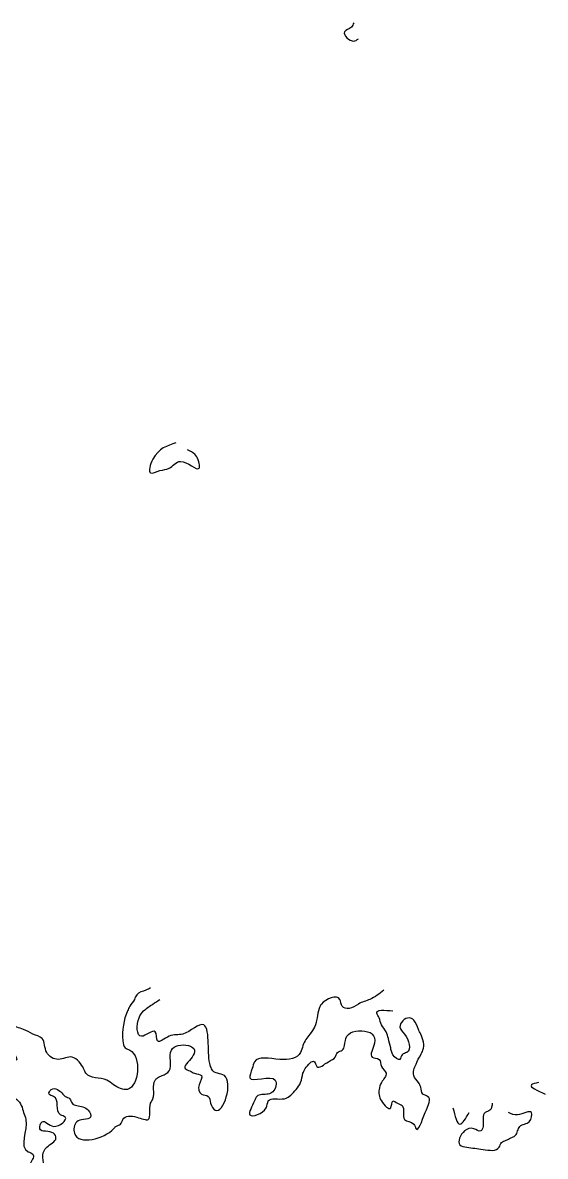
# Model space of a CAD drawing. Header units: metres. Extents: x 0 to 100, y 0 to 141.
# Drawn here: x 75.44 to 81.1, y 69.23 to 81.5 of the extents above; entities that cross this region are included whole.
import ezdxf

# ---------------------------------------------------------------- set-up
doc = ezdxf.new("R2010")
doc.units = ezdxf.units.M

msp = doc.modelspace()

# ---------------------------------------------------------------- linework, layer by layer
for points in [[(79.025, 81.5), (79, 81.45), (78.925, 81.4), (79.025, 81.3), (79.075, 81.325)], [(77.1, 76.95), (76.85, 76.775), (76.825, 76.625), (76.925, 76.65), (77.025, 76.675), (77.15, 76.75), (77.35, 76.675), (77.325, 76.8), (77.225, 76.875)], [(76.825, 71.05), (76.775, 71.025), (76.675, 70.975), (76.65, 70.925), (76.6, 70.85), (76.575, 70.8), (76.525, 70.475), (76.55, 70.4), (76.6, 70.375), (76.575, 69.95), (76.425, 70), (76.35, 70.05), (76.125, 70.125), (76.1, 70.175), (76.05, 70.25), (75.975, 70.3), (75.825, 70.275), (75.7, 70.35), (75.65, 70.5), (75.55, 70.55), (75.45, 70.6), (75.375, 70.625), (75.2, 70.675), (75.15, 70.65), (75.175, 70.55), (75.25, 70.525), (75.275, 70.35), (75.35, 70.325), (75.375, 70.275), (75.275, 70.25), (75.15, 70.225), (75.125, 70.275), (75.025, 70.3), (74.925, 70.275), (74.9, 70.225), (74.85, 70.2), (74.825, 70.1), (74.75, 69.875), (74.8, 69.85), (74.775, 69.75), (74.75, 69.7), (74.725, 69.65), (74.7, 69.6), (74.65, 69.525), (74.575, 69.55), (74.55, 69.6), (74.525, 69.625), (74.5, 69.675), (74.4, 69.875), (74.325, 69.9), (74.225, 69.925), (73.775, 70.05), (73.75, 70.1), (73.675, 70.125), (73.625, 70.15), (73.375, 70.125), (73.3, 70.1), (73.2, 70.05), (73.15, 69.975), (73.125, 69.95), (73.1, 69.825), (73.075, 69.45), (73.025, 69.425), (72.95, 69.4), (72.9, 69.375), (72.875, 69.325), (72.8, 69.35), (72.75, 69.375), (72.7, 69.425), (72.65, 69.45), (72.6, 69.475), (72.425, 69.5), (72.4, 69.45), (72.3, 69.425), (72.175, 69.375), (72.05, 69.275), (72.025, 69.225), (72, 69.175), (71.825, 69.025), (71.775, 69), (71.675, 68.875), (71.6, 68.9), (71.55, 68.95), (71.5, 68.975), (71.475, 69.125), (71.35, 69.2), (71.275, 69.25), (71.225, 69.275), (71.075, 69.325), (70.975, 69.3), (70.85, 69.275), (70.725, 69.175), (70.7, 69.025), (70.65, 68.95), (70.675, 68.8), (70.65, 68.675), (70.6, 68.65), (70.575, 68.55), (70.525, 68.275), (70.45, 68.25), (70.375, 68.2), (70.3, 68.15), (70.25, 68.075), (70.375, 67.975), (70.5, 68.125), (70.55, 68.15), (70.6, 68.175), (70.75, 68.275), (70.775, 68.675), (70.8, 68.75), (70.875, 68.775), (70.9, 68.85), (70.975, 68.9), (70.95, 69.025), (70.925, 69.075), (70.95, 69.175), (71.075, 69.15), (71.2, 69.1), (71.275, 69.05), (71.325, 69.025), (71.375, 69), (71.4, 68.95), (71.425, 68.825), (71.475, 68.8), (71.55, 68.775), (71.575, 68.725), (71.625, 68.7), (71.725, 68.75), (71.8, 68.8), (71.85, 68.825), (72, 68.85), (72.075, 69.025), (72.1, 69.075), (72.15, 69.15), (72.2, 69.15), (72.425, 69.125), (72.475, 69.15), (72.75, 69.125), (72.775, 69.05), (72.8, 68.975), (73.05, 68.925), (73.175, 68.9), (73.275, 68.95), (73.3, 69), (73.275, 69.125), (73.3, 69.2), (73.325, 69.325), (73.25, 69.35), (73.275, 69.45), (73.35, 69.425), (73.45, 69.4), (73.35, 69.5), (73.325, 69.55), (73.25, 69.575), (73.225, 69.6), (73.2, 69.8), (73.225, 69.85), (73.4, 70), (73.575, 70.025), (73.65, 70), (73.675, 69.925), (73.75, 69.875), (73.725, 69.8), (73.6, 69.75), (73.55, 69.675), (73.5, 69.55), (73.65, 69.6), (73.825, 69.65), (73.925, 69.625), (74.075, 69.65), (74.15, 69.625), (74.2, 69.6), (74.225, 69.5), (74.325, 69.325), (74.35, 69.2), (74.375, 69.15), (74.5, 69.125), (74.525, 69.2), (74.625, 69.175), (74.65, 69.15), (74.675, 69.1), (74.7, 69.05), (74.775, 69), (74.825, 68.925), (74.9, 68.9), (74.925, 68.825), (75.025, 68.8), (75.05, 68.85), (75.075, 68.975), (75.225, 69), (75.2, 69.125), (75.175, 69.175), (75.125, 69.2), (75.1, 69.275), (75.05, 69.3), (75, 69.325), (74.95, 69.35), (74.9, 69.425), (74.85, 69.475), (74.85, 69.525), (74.925, 69.625), (74.975, 69.625), (75.125, 69.65), (75.175, 69.675), (75.225, 69.85), (75.3, 69.875), (75.425, 69.775), (75.45, 69.7), (75.475, 69.625), (75.5, 69.275), (75.55, 69.25), (75.525, 69.15), (75.5, 69.05), (75.6, 69), (75.7, 68.975), (75.675, 69.125), (75.7, 69.325), (75.8, 69.425), (75.775, 69.475), (75.625, 69.525), (75.65, 69.6), (75.775, 69.55), (75.9, 69.65), (75.85, 69.675), (75.775, 69.875), (75.725, 69.9), (75.75, 69.95), (75.875, 69.9), (75.9, 69.875), (75.95, 69.85), (75.975, 69.8), (76.025, 69.775), (76.15, 69.725), (76.175, 69.65), (76.1, 69.625), (76.025, 69.6), (76, 69.475), (76.425, 69.525), (76.45, 69.55), (76.5, 69.575), (76.525, 69.625), (76.675, 69.65), (76.8, 69.625), (76.825, 69.8), (76.85, 69.85), (76.875, 70.05), (76.9, 70.075), (76.95, 70.1), (77.025, 70.15), (77.05, 70.375), (77.125, 70.425), (77.3, 70.375), (77.275, 70.3), (77.2, 70.175), (77.25, 70.15), (77.3, 70.125), (77.375, 70.1), (77.35, 70), (77.375, 69.9), (77.45, 69.875), (77.475, 69.8), (77.525, 69.725), (77.625, 70.1), (77.55, 70.125), (77.5, 70.15), (77.475, 70.2), (77.45, 70.45), (77.4, 70.65), (77.175, 70.55), (77.025, 70.525), (76.9, 70.475), (76.875, 70.575), (76.725, 70.525), (76.7, 70.725), (76.75, 70.8), (76.85, 70.875), (76.925, 70.925)], [(79.35, 71.025), (79.2, 70.925), (79.075, 70.875), (78.975, 70.825), (78.9, 70.85), (78.875, 70.925), (78.675, 70.875), (78.65, 70.825), (78.6, 70.625), (78.55, 70.55), (78.475, 70.425), (78.45, 70.35), (78.225, 70.275), (77.95, 70.25), (77.925, 70.175), (77.9, 70.075), (78.175, 70.05), (78.15, 69.925), (78.1, 69.9), (77.975, 69.875), (77.95, 69.825), (77.9, 69.675), (78.075, 69.75), (78.1, 69.825), (78.275, 69.85), (78.4, 69.95), (78.45, 70.025), (78.475, 70.125), (78.5, 70.175), (78.6, 70.25), (78.625, 70.2), (78.75, 70.25), (78.825, 70.3), (78.85, 70.35), (78.9, 70.375), (78.925, 70.425), (78.95, 70.525), (79.175, 70.575), (79.225, 70.55), (79.25, 70.45), (79.225, 70.3), (79.3, 70.275), (79.325, 70.2), (79.375, 70.125), (79.325, 70.025), (79.3, 69.95), (79.325, 69.825), (79.425, 69.75), (79.45, 69.825), (79.5, 69.8), (79.55, 69.775), (79.575, 69.625), (79.675, 69.575), (79.7, 69.525), (79.8, 69.7), (79.825, 69.875), (79.775, 69.9), (79.75, 69.975), (79.725, 70.025), (79.675, 70.1), (79.7, 70.225), (79.75, 70.325), (79.775, 70.375), (79.75, 70.55), (79.725, 70.6), (79.675, 70.7), (79.625, 70.725), (79.525, 70.625), (79.575, 70.55), (79.6, 70.35), (79.55, 70.325), (79.525, 70.275), (79.45, 70.325), (79.425, 70.4), (79.4, 70.5), (79.375, 70.575), (79.325, 70.65), (79.3, 70.725), (79.275, 70.775), (79.45, 70.8)], [(81.025, 70.025), (80.95, 70), (81.1, 69.9)], [(80.1, 69.75), (80.175, 69.575), (80.275, 69.7)], [(80.525, 69.8), (80.5, 69.725), (80.45, 69.7), (80.425, 69.55), (80.4, 69.5), (80.325, 69.525), (80.225, 69.5), (80.175, 69.35), (80.25, 69.325), (80.425, 69.3), (80.6, 69.325), (80.625, 69.375), (80.675, 69.4), (80.725, 69.425), (80.775, 69.45), (80.8, 69.5), (80.825, 69.55), (80.875, 69.575), (80.925, 69.6), (80.95, 69.7), (80.8, 69.675), (80.7, 69.7)]]:
    msp.add_spline(points, degree=3)

doc.saveas('drawing.dxf')
